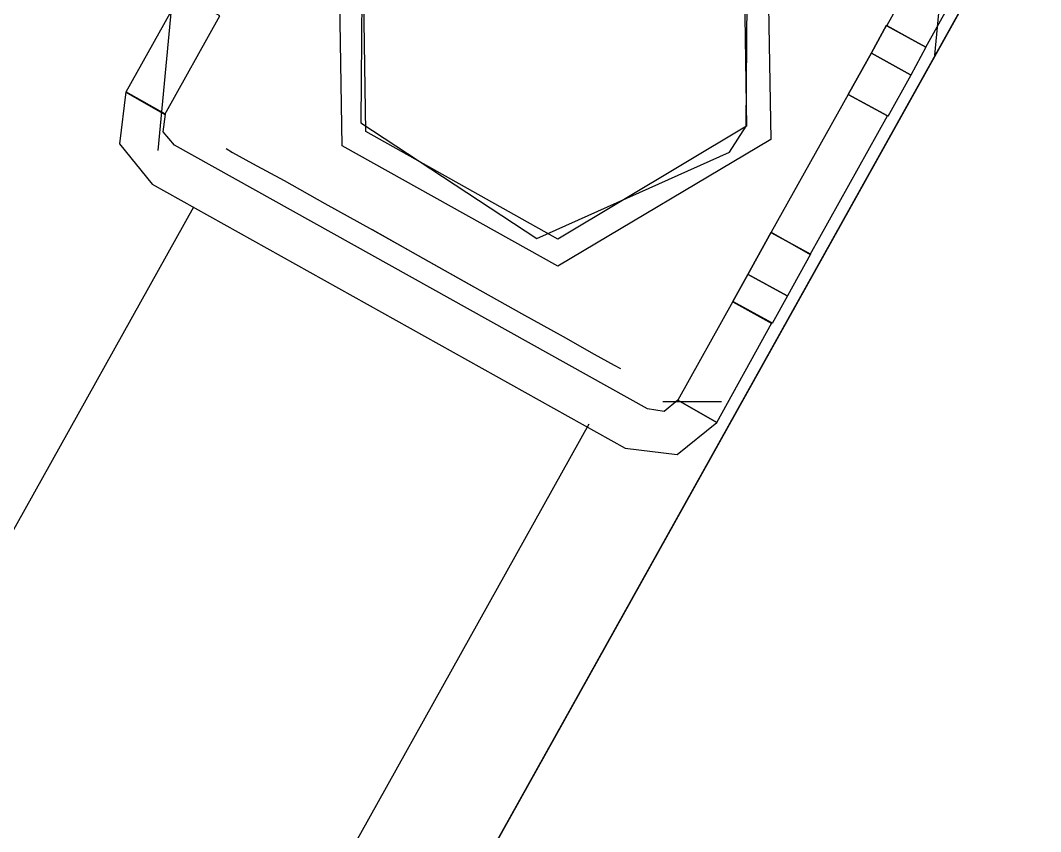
# Model space of a CAD drawing. Header units: metres. Extents: x 2.3 to 42.8, y 0.9 to 31.9.
# Drawn here: x 23.54975 to 23.56754, y 15.28505 to 15.2992 of the extents above; entities that cross this region are included whole.
import ezdxf

# ---------------------------------------------------------------- set-up
doc = ezdxf.new("R2010")
doc.units = ezdxf.units.M
doc.layers.add('PARETI_STRUTTURE', color=7, linetype='Continuous')

msp = doc.modelspace()

# ---------------------------------------------------------------- linework, layer by layer
at = {"layer": 'PARETI_STRUTTURE'}
for points in [[(23.562837, 15.29712), (23.559128, 15.294912), (23.555364, 15.297009), (23.555295, 15.301329), (23.559003, 15.303537), (23.562767, 15.30144)], [(23.555717, 15.301092), (23.55569, 15.297412), (23.558759, 15.295398), (23.56212, 15.296898), (23.562412, 15.297356), (23.56244, 15.301037), (23.55937, 15.303051), (23.556009, 15.301551)], [(23.562414, 15.297356), (23.559123, 15.295384), (23.555775, 15.297259), (23.55572, 15.301092), (23.559012, 15.303065), (23.562359, 15.30119)], [(23.553217, 15.300877), (23.552814, 15.300141), (23.55255, 15.299669), (23.551592, 15.297947), (23.552273, 15.297558), (23.553231, 15.29928), (23.55255, 15.299669), (23.552814, 15.300141)], [(23.566925, 15.300776), (23.474787, 15.135651)], [(23.566925, 15.300776), (23.474787, 15.135651)], [(23.565823, 15.300831), (23.564865, 15.299109), (23.565545, 15.298734), (23.566504, 15.300456)], [(23.564858, 15.299116), (23.564594, 15.29863), (23.564191, 15.297908), (23.564594, 15.29863)], [(23.564858, 15.299116), (23.564594, 15.29863), (23.564191, 15.297908), (23.564594, 15.29863)], [(23.564864, 15.299105), (23.565545, 15.29873)], [(23.564864, 15.299105), (23.565545, 15.29873)], [(23.564595, 15.298624), (23.565275, 15.298249)], [(23.564595, 15.298624), (23.565275, 15.298249)], [(23.565459, 15.298152), (23.474778, 15.135638)], [(23.565459, 15.298152), (23.474778, 15.135638)], [(23.551593, 15.297951), (23.551481, 15.297048), (23.552051, 15.29634), (23.560301, 15.291742), (23.561204, 15.291631), (23.561898, 15.292187), (23.561218, 15.292576), (23.560981, 15.292381), (23.56069, 15.292423), (23.55244, 15.29702), (23.552245, 15.297256), (23.552287, 15.297562)], [(23.564191, 15.297908), (23.562844, 15.295505), (23.563525, 15.295116), (23.564872, 15.297533)], [(23.565112, 15.297522), (23.475126, 15.136258)], [(23.565112, 15.297522), (23.475126, 15.136258)], [(23.562844, 15.295506), (23.562441, 15.29477), (23.562177, 15.294298), (23.561219, 15.292576), (23.561899, 15.292187), (23.562858, 15.293923), (23.562177, 15.294298), (23.562441, 15.29477)], [(23.562844, 15.295506), (23.562441, 15.29477), (23.562177, 15.294298), (23.562441, 15.29477)], [(23.562851, 15.295495), (23.563531, 15.29512)], [(23.562851, 15.295495), (23.563531, 15.29512)], [(23.562445, 15.29477), (23.563126, 15.294395)], [(23.562445, 15.29477), (23.563126, 15.294395)], [(23.562178, 15.294291), (23.562859, 15.293916)], [(23.562178, 15.294291), (23.562859, 15.293916)]]:
    msp.add_lwpolyline(points, close=True, dxfattribs=at)
for points in [[(23.552705, 15.302774), (23.552149, 15.296927)], [(23.474794, 15.135649), (23.566919, 15.300774), (23.567086, 15.301066), (23.567238, 15.301344), (23.567363, 15.301566), (23.567461, 15.301747), (23.56753, 15.301858), (23.567544, 15.301899)], [(23.565701, 15.29859), (23.565979, 15.30152)], [(23.564191, 15.297908), (23.564594, 15.29863), (23.564858, 15.299116)], [(23.564191, 15.297908), (23.564594, 15.29863), (23.564858, 15.299116)], [(23.564191, 15.297908), (23.564594, 15.29863), (23.564858, 15.299116)], [(23.564191, 15.297908), (23.564594, 15.29863), (23.564858, 15.299116)], [(23.564191, 15.297908), (23.564594, 15.29863), (23.564858, 15.299116)], [(23.564191, 15.297908), (23.564594, 15.29863), (23.564858, 15.299116)], [(23.564191, 15.297908), (23.564594, 15.29863), (23.564858, 15.299116)], [(23.564191, 15.297908), (23.564594, 15.29863), (23.564858, 15.299116)], [(23.564191, 15.297908), (23.564594, 15.29863), (23.564858, 15.299116)], [(23.564191, 15.297908), (23.564594, 15.29863), (23.564858, 15.299116)], [(23.564191, 15.297908), (23.564594, 15.29863), (23.564858, 15.299116)], [(23.564191, 15.297908), (23.564594, 15.29863), (23.564858, 15.299116)], [(23.564191, 15.297908), (23.564594, 15.29863), (23.564858, 15.299116)], [(23.564191, 15.297908), (23.564594, 15.29863), (23.564858, 15.299116)], [(23.564191, 15.297908), (23.564594, 15.29863), (23.564858, 15.299116)], [(23.564191, 15.297908), (23.564594, 15.29863), (23.564858, 15.299116)], [(23.564191, 15.297908), (23.564594, 15.29863), (23.564858, 15.299116)], [(23.564191, 15.297908), (23.564594, 15.29863), (23.564858, 15.299116)], [(23.564191, 15.297908), (23.564594, 15.29863), (23.564858, 15.299116)], [(23.564191, 15.297908), (23.564594, 15.29863), (23.564858, 15.299116)], [(23.564191, 15.297908), (23.564594, 15.29863), (23.564858, 15.299116)], [(23.564191, 15.297908), (23.564594, 15.29863), (23.564858, 15.299116)], [(23.564191, 15.297908), (23.564594, 15.29863), (23.564858, 15.299116)], [(23.564191, 15.297908), (23.564594, 15.29863), (23.564858, 15.299116)], [(23.564191, 15.297908), (23.564594, 15.29863), (23.564858, 15.299116)], [(23.564191, 15.297908), (23.564594, 15.29863), (23.564858, 15.299116)], [(23.564191, 15.297908), (23.564594, 15.29863), (23.564858, 15.299116)], [(23.564191, 15.297908), (23.564594, 15.29863), (23.564858, 15.299116)], [(23.564191, 15.297908), (23.564594, 15.29863), (23.564858, 15.299116)], [(23.564191, 15.297908), (23.564594, 15.29863), (23.564858, 15.299116)], [(23.564191, 15.297908), (23.564594, 15.29863), (23.564858, 15.299116)], [(23.564191, 15.297908), (23.564594, 15.29863), (23.564858, 15.299116)], [(23.564191, 15.297908), (23.564594, 15.29863), (23.564858, 15.299116)], [(23.564191, 15.297908), (23.564594, 15.29863), (23.564858, 15.299116)], [(23.564191, 15.297908), (23.564594, 15.29863), (23.564858, 15.299116)], [(23.564191, 15.297908), (23.564594, 15.29863), (23.564858, 15.299116)], [(23.564191, 15.297908), (23.564594, 15.29863), (23.564858, 15.299116)], [(23.564191, 15.297908), (23.564594, 15.29863), (23.564858, 15.299116)], [(23.564191, 15.297908), (23.564594, 15.29863), (23.564858, 15.299116)], [(23.564191, 15.297908), (23.564594, 15.29863), (23.564858, 15.299116)], [(23.564191, 15.297908), (23.564594, 15.29863), (23.564858, 15.299116)], [(23.564191, 15.297908), (23.564594, 15.29863), (23.564858, 15.299116)], [(23.564191, 15.297908), (23.564594, 15.29863), (23.564858, 15.299116)], [(23.564191, 15.297908), (23.564594, 15.29863), (23.564858, 15.299116)], [(23.564191, 15.297908), (23.564594, 15.29863), (23.564858, 15.299116)], [(23.564191, 15.297908), (23.564594, 15.29863), (23.564858, 15.299116)], [(23.564191, 15.297908), (23.564594, 15.29863), (23.564858, 15.299116)], [(23.564191, 15.297908), (23.564594, 15.29863), (23.564858, 15.299116)], [(23.564191, 15.297908), (23.564594, 15.29863), (23.564858, 15.299116)], [(23.564191, 15.297908), (23.564594, 15.29863), (23.564858, 15.299116)], [(23.565545, 15.29873), (23.564864, 15.299105)], [(23.565545, 15.29873), (23.564864, 15.299105)], [(23.565545, 15.29873), (23.564864, 15.299105)], [(23.565545, 15.29873), (23.564864, 15.299105)], [(23.565545, 15.29873), (23.564864, 15.299105)], [(23.565545, 15.29873), (23.564864, 15.299105)], [(23.565545, 15.29873), (23.564864, 15.299105)], [(23.565545, 15.29873), (23.564864, 15.299105)], [(23.565545, 15.29873), (23.564864, 15.299105)], [(23.565545, 15.29873), (23.564864, 15.299105)], [(23.565545, 15.29873), (23.564864, 15.299105)], [(23.565545, 15.29873), (23.564864, 15.299105)], [(23.565545, 15.29873), (23.564864, 15.299105)], [(23.565545, 15.29873), (23.564864, 15.299105)], [(23.565545, 15.29873), (23.564864, 15.299105)], [(23.565545, 15.29873), (23.564864, 15.299105)], [(23.565545, 15.29873), (23.564864, 15.299105)], [(23.565545, 15.29873), (23.564864, 15.299105)], [(23.565545, 15.29873), (23.564864, 15.299105)], [(23.565545, 15.29873), (23.564864, 15.299105)], [(23.565545, 15.29873), (23.564864, 15.299105)], [(23.565545, 15.29873), (23.564864, 15.299105)], [(23.565545, 15.29873), (23.564864, 15.299105)], [(23.565545, 15.29873), (23.564864, 15.299105)], [(23.565545, 15.29873), (23.564864, 15.299105)], [(23.565545, 15.29873), (23.564864, 15.299105)], [(23.565545, 15.29873), (23.564864, 15.299105)], [(23.565545, 15.29873), (23.564864, 15.299105)], [(23.565545, 15.29873), (23.564864, 15.299105)], [(23.565545, 15.29873), (23.564864, 15.299105)], [(23.565545, 15.29873), (23.564864, 15.299105)], [(23.565545, 15.29873), (23.564864, 15.299105)], [(23.565545, 15.29873), (23.564864, 15.299105)], [(23.565545, 15.29873), (23.564864, 15.299105)], [(23.565545, 15.29873), (23.564864, 15.299105)], [(23.565545, 15.29873), (23.564864, 15.299105)], [(23.565545, 15.29873), (23.564864, 15.299105)], [(23.565545, 15.29873), (23.564864, 15.299105)], [(23.565545, 15.29873), (23.564864, 15.299105)], [(23.565545, 15.29873), (23.564864, 15.299105)], [(23.565545, 15.29873), (23.564864, 15.299105)], [(23.565545, 15.29873), (23.564864, 15.299105)], [(23.565545, 15.29873), (23.564864, 15.299105)], [(23.565545, 15.29873), (23.564864, 15.299105)], [(23.565545, 15.29873), (23.564864, 15.299105)], [(23.565545, 15.29873), (23.564864, 15.299105)], [(23.565545, 15.29873), (23.564864, 15.299105)], [(23.565545, 15.29873), (23.564864, 15.299105)], [(23.565545, 15.29873), (23.564864, 15.299105)], [(23.565545, 15.29873), (23.564864, 15.299105)], [(23.565545, 15.29873), (23.565281, 15.298244), (23.564878, 15.297522)], [(23.565545, 15.29873), (23.565281, 15.298244), (23.564878, 15.297522)], [(23.565545, 15.29873), (23.565281, 15.298244), (23.564878, 15.297522)], [(23.565545, 15.29873), (23.565281, 15.298244), (23.564878, 15.297522)], [(23.565545, 15.29873), (23.565281, 15.298244), (23.564878, 15.297522)], [(23.565545, 15.29873), (23.565281, 15.298244), (23.564878, 15.297522)], [(23.565545, 15.29873), (23.565281, 15.298244), (23.564878, 15.297522)], [(23.565545, 15.29873), (23.565281, 15.298244), (23.564878, 15.297522)], [(23.565545, 15.29873), (23.565281, 15.298244), (23.564878, 15.297522)], [(23.565545, 15.29873), (23.565281, 15.298244), (23.564878, 15.297522)], [(23.565545, 15.29873), (23.565281, 15.298244), (23.564878, 15.297522)], [(23.565545, 15.29873), (23.565281, 15.298244), (23.564878, 15.297522)], [(23.565545, 15.29873), (23.565281, 15.298244), (23.564878, 15.297522)], [(23.565545, 15.29873), (23.565281, 15.298244), (23.564878, 15.297522)], [(23.565545, 15.29873), (23.565281, 15.298244), (23.564878, 15.297522)], [(23.565545, 15.29873), (23.565281, 15.298244), (23.564878, 15.297522)], [(23.565545, 15.29873), (23.565281, 15.298244), (23.564878, 15.297522)], [(23.565545, 15.29873), (23.565281, 15.298244), (23.564878, 15.297522)], [(23.565545, 15.29873), (23.565281, 15.298244), (23.564878, 15.297522)], [(23.565545, 15.29873), (23.565281, 15.298244), (23.564878, 15.297522)], [(23.565545, 15.29873), (23.565281, 15.298244), (23.564878, 15.297522)], [(23.565545, 15.29873), (23.565281, 15.298244), (23.564878, 15.297522)], [(23.565545, 15.29873), (23.565281, 15.298244), (23.564878, 15.297522)], [(23.565545, 15.29873), (23.565281, 15.298244), (23.564878, 15.297522)], [(23.565545, 15.29873), (23.565281, 15.298244), (23.564878, 15.297522)], [(23.565545, 15.29873), (23.565281, 15.298244), (23.564878, 15.297522)], [(23.565545, 15.29873), (23.565281, 15.298244), (23.564878, 15.297522)], [(23.565545, 15.29873), (23.565281, 15.298244), (23.564878, 15.297522)], [(23.565545, 15.29873), (23.565281, 15.298244), (23.564878, 15.297522)], [(23.565545, 15.29873), (23.565281, 15.298244), (23.564878, 15.297522)], [(23.565545, 15.29873), (23.565281, 15.298244), (23.564878, 15.297522)], [(23.565545, 15.29873), (23.565281, 15.298244), (23.564878, 15.297522)], [(23.565545, 15.29873), (23.565281, 15.298244), (23.564878, 15.297522)], [(23.565545, 15.29873), (23.565281, 15.298244), (23.564878, 15.297522)], [(23.565545, 15.29873), (23.565281, 15.298244), (23.564878, 15.297522)], [(23.565545, 15.29873), (23.565281, 15.298244), (23.564878, 15.297522)], [(23.565545, 15.29873), (23.565281, 15.298244), (23.564878, 15.297522)], [(23.565545, 15.29873), (23.565281, 15.298244), (23.564878, 15.297522)], [(23.565545, 15.29873), (23.565281, 15.298244), (23.564878, 15.297522)], [(23.565545, 15.29873), (23.565281, 15.298244), (23.564878, 15.297522)], [(23.565545, 15.29873), (23.565281, 15.298244), (23.564878, 15.297522)], [(23.565545, 15.29873), (23.565281, 15.298244), (23.564878, 15.297522)], [(23.565545, 15.29873), (23.565281, 15.298244), (23.564878, 15.297522)], [(23.565545, 15.29873), (23.565281, 15.298244), (23.564878, 15.297522)], [(23.565545, 15.29873), (23.565281, 15.298244), (23.564878, 15.297522)], [(23.565545, 15.29873), (23.565281, 15.298244), (23.564878, 15.297522)], [(23.565545, 15.29873), (23.565281, 15.298244), (23.564878, 15.297522)], [(23.565545, 15.29873), (23.565281, 15.298244), (23.564878, 15.297522)], [(23.565545, 15.29873), (23.565281, 15.298244), (23.564878, 15.297522)], [(23.565545, 15.29873), (23.565281, 15.298244), (23.564878, 15.297522)], [(23.565545, 15.29873), (23.565281, 15.298244), (23.564878, 15.297522)], [(23.565545, 15.29873), (23.565281, 15.298244), (23.564878, 15.297522)], [(23.565545, 15.29873), (23.565281, 15.298244), (23.564878, 15.297522)], [(23.565545, 15.29873), (23.565281, 15.298244), (23.564878, 15.297522)], [(23.565275, 15.298249), (23.564595, 15.298624)], [(23.565275, 15.298249), (23.564595, 15.298624)], [(23.565275, 15.298249), (23.564595, 15.298624)], [(23.565275, 15.298249), (23.564595, 15.298624)], [(23.565275, 15.298249), (23.564595, 15.298624)], [(23.565275, 15.298249), (23.564595, 15.298624)], [(23.565275, 15.298249), (23.564595, 15.298624)], [(23.565275, 15.298249), (23.564595, 15.298624)], [(23.565275, 15.298249), (23.564595, 15.298624)], [(23.565275, 15.298249), (23.564595, 15.298624)], [(23.565275, 15.298249), (23.564595, 15.298624)], [(23.565275, 15.298249), (23.564595, 15.298624)], [(23.565275, 15.298249), (23.564595, 15.298624)], [(23.565275, 15.298249), (23.564595, 15.298624)], [(23.565275, 15.298249), (23.564595, 15.298624)], [(23.565275, 15.298249), (23.564595, 15.298624)], [(23.565275, 15.298249), (23.564595, 15.298624)], [(23.565275, 15.298249), (23.564595, 15.298624)], [(23.565275, 15.298249), (23.564595, 15.298624)], [(23.565275, 15.298249), (23.564595, 15.298624)], [(23.565275, 15.298249), (23.564595, 15.298624)], [(23.565275, 15.298249), (23.564595, 15.298624)], [(23.565275, 15.298249), (23.564595, 15.298624)], [(23.565275, 15.298249), (23.564595, 15.298624)], [(23.565275, 15.298249), (23.564595, 15.298624)], [(23.565275, 15.298249), (23.564595, 15.298624)], [(23.565275, 15.298249), (23.564595, 15.298624)], [(23.565275, 15.298249), (23.564595, 15.298624)], [(23.565275, 15.298249), (23.564595, 15.298624)], [(23.565275, 15.298249), (23.564595, 15.298624)], [(23.565275, 15.298249), (23.564595, 15.298624)], [(23.565275, 15.298249), (23.564595, 15.298624)], [(23.565275, 15.298249), (23.564595, 15.298624)], [(23.565275, 15.298249), (23.564595, 15.298624)], [(23.565275, 15.298249), (23.564595, 15.298624)], [(23.565275, 15.298249), (23.564595, 15.298624)], [(23.565275, 15.298249), (23.564595, 15.298624)], [(23.565275, 15.298249), (23.564595, 15.298624)], [(23.565275, 15.298249), (23.564595, 15.298624)], [(23.565275, 15.298249), (23.564595, 15.298624)], [(23.565275, 15.298249), (23.564595, 15.298624)], [(23.565275, 15.298249), (23.564595, 15.298624)], [(23.565275, 15.298249), (23.564595, 15.298624)], [(23.565275, 15.298249), (23.564595, 15.298624)], [(23.565275, 15.298249), (23.564595, 15.298624)], [(23.565275, 15.298249), (23.564595, 15.298624)], [(23.565275, 15.298249), (23.564595, 15.298624)], [(23.565275, 15.298249), (23.564595, 15.298624)], [(23.565275, 15.298249), (23.564595, 15.298624)], [(23.565275, 15.298249), (23.564595, 15.298624)], [(23.565275, 15.298249), (23.564595, 15.298624)], [(23.565275, 15.298249), (23.564595, 15.298624)], [(23.565275, 15.298249), (23.564595, 15.298624)], [(23.565275, 15.298249), (23.564595, 15.298624)], [(23.565275, 15.298249), (23.564595, 15.298624)], [(23.565275, 15.298249), (23.564595, 15.298624)], [(23.565275, 15.298249), (23.564595, 15.298624)], [(23.565275, 15.298249), (23.564595, 15.298624)], [(23.565275, 15.298249), (23.564595, 15.298624)], [(23.565275, 15.298249), (23.564595, 15.298624)], [(23.565275, 15.298249), (23.564595, 15.298624)], [(23.565275, 15.298249), (23.564595, 15.298624)], [(23.565275, 15.298249), (23.564595, 15.298624)], [(23.565275, 15.298249), (23.564595, 15.298624)], [(23.565275, 15.298249), (23.564595, 15.298624)], [(23.565275, 15.298249), (23.564595, 15.298624)], [(23.565275, 15.298249), (23.564595, 15.298624)], [(23.565275, 15.298249), (23.564595, 15.298624)], [(23.565275, 15.298249), (23.564595, 15.298624)], [(23.565275, 15.298249), (23.564595, 15.298624)], [(23.565275, 15.298249), (23.564595, 15.298624)], [(23.565275, 15.298249), (23.564595, 15.298624)], [(23.565275, 15.298249), (23.564595, 15.298624)], [(23.565275, 15.298249), (23.564595, 15.298624)], [(23.565275, 15.298249), (23.564595, 15.298624)], [(23.565275, 15.298249), (23.564595, 15.298624)], [(23.565275, 15.298249), (23.564595, 15.298624)], [(23.565275, 15.298249), (23.564595, 15.298624)], [(23.565275, 15.298249), (23.564595, 15.298624)], [(23.565275, 15.298249), (23.564595, 15.298624)], [(23.565275, 15.298249), (23.564595, 15.298624)], [(23.565275, 15.298249), (23.564595, 15.298624)], [(23.565275, 15.298249), (23.564595, 15.298624)], [(23.565275, 15.298249), (23.564595, 15.298624)], [(23.565275, 15.298249), (23.564595, 15.298624)], [(23.565275, 15.298249), (23.564595, 15.298624)], [(23.565275, 15.298249), (23.564595, 15.298624)], [(23.565275, 15.298249), (23.564595, 15.298624)], [(23.565275, 15.298249), (23.564595, 15.298624)], [(23.565275, 15.298249), (23.564595, 15.298624)], [(23.565275, 15.298249), (23.564595, 15.298624)], [(23.565275, 15.298249), (23.564595, 15.298624)], [(23.565275, 15.298249), (23.564595, 15.298624)], [(23.565275, 15.298249), (23.564595, 15.298624)], [(23.565275, 15.298249), (23.564595, 15.298624)], [(23.565275, 15.298249), (23.564595, 15.298624)], [(23.565275, 15.298249), (23.564595, 15.298624)], [(23.565275, 15.298249), (23.564595, 15.298624)], [(23.565275, 15.298249), (23.564595, 15.298624)], [(23.565275, 15.298249), (23.564595, 15.298624)], [(23.565275, 15.298249), (23.564595, 15.298624)], [(23.565275, 15.298249), (23.564595, 15.298624)], [(23.565275, 15.298249), (23.564595, 15.298624)], [(23.565275, 15.298249), (23.564595, 15.298624)], [(23.474778, 15.135638), (23.565459, 15.298152)], [(23.564191, 15.297908), (23.564872, 15.297533)], [(23.564191, 15.297908), (23.564872, 15.297533)], [(23.564191, 15.297908), (23.564872, 15.297533)], [(23.564191, 15.297908), (23.564872, 15.297533)], [(23.564191, 15.297908), (23.564872, 15.297533)], [(23.564191, 15.297908), (23.564872, 15.297533)], [(23.564191, 15.297908), (23.564872, 15.297533)], [(23.564191, 15.297908), (23.564872, 15.297533)], [(23.564191, 15.297908), (23.564872, 15.297533)], [(23.564191, 15.297908), (23.564872, 15.297533)], [(23.564191, 15.297908), (23.564872, 15.297533)], [(23.564191, 15.297908), (23.564872, 15.297533)], [(23.564191, 15.297908), (23.564872, 15.297533)], [(23.564191, 15.297908), (23.564872, 15.297533)], [(23.564191, 15.297908), (23.564872, 15.297533)], [(23.564191, 15.297908), (23.564872, 15.297533)], [(23.564191, 15.297908), (23.564872, 15.297533)], [(23.564191, 15.297908), (23.564872, 15.297533)], [(23.564191, 15.297908), (23.564872, 15.297533)], [(23.564191, 15.297908), (23.564872, 15.297533)], [(23.564191, 15.297908), (23.564872, 15.297533)], [(23.564191, 15.297908), (23.564872, 15.297533)], [(23.564191, 15.297908), (23.564872, 15.297533)], [(23.564191, 15.297908), (23.564872, 15.297533)], [(23.564191, 15.297908), (23.564872, 15.297533)], [(23.564191, 15.297908), (23.564872, 15.297533)], [(23.564191, 15.297908), (23.564872, 15.297533)], [(23.564191, 15.297908), (23.564872, 15.297533)], [(23.564191, 15.297908), (23.564872, 15.297533)], [(23.564191, 15.297908), (23.564872, 15.297533)], [(23.564191, 15.297908), (23.564872, 15.297533)], [(23.564191, 15.297908), (23.564872, 15.297533)], [(23.564191, 15.297908), (23.564872, 15.297533)], [(23.564191, 15.297908), (23.564872, 15.297533)], [(23.564191, 15.297908), (23.564872, 15.297533)], [(23.564191, 15.297908), (23.564872, 15.297533)], [(23.564191, 15.297908), (23.564872, 15.297533)], [(23.564191, 15.297908), (23.564872, 15.297533)], [(23.564191, 15.297908), (23.564872, 15.297533)], [(23.564191, 15.297908), (23.564872, 15.297533)], [(23.564191, 15.297908), (23.564872, 15.297533)], [(23.564191, 15.297908), (23.564872, 15.297533)], [(23.564191, 15.297908), (23.564872, 15.297533)], [(23.564191, 15.297908), (23.564872, 15.297533)], [(23.564191, 15.297908), (23.564872, 15.297533)], [(23.564191, 15.297908), (23.564872, 15.297533)], [(23.564191, 15.297908), (23.564872, 15.297533)], [(23.564191, 15.297908), (23.564872, 15.297533)], [(23.564191, 15.297908), (23.564872, 15.297533)], [(23.564191, 15.297908), (23.564872, 15.297533)], [(23.564191, 15.297908), (23.564872, 15.297533)], [(23.564191, 15.297908), (23.564872, 15.297533)], [(23.564191, 15.297908), (23.564872, 15.297533)], [(23.564191, 15.297908), (23.564872, 15.297533)], [(23.475126, 15.136258), (23.565112, 15.297522)], [(23.553341, 15.296965), (23.553452, 15.296895), (23.553799, 15.296701), (23.554355, 15.296409), (23.555063, 15.296006), (23.555896, 15.295548), (23.556785, 15.295048), (23.557674, 15.294548), (23.558494, 15.29409), (23.559216, 15.293687), (23.559758, 15.293381), (23.560105, 15.293187), (23.560216, 15.293131)], [(23.55277, 15.295941), (23.469798, 15.147233)], [(23.557669, 15.294549), (23.55678, 15.295049), (23.555891, 15.295549)], [(23.562177, 15.294298), (23.562441, 15.29477), (23.562844, 15.295506)], [(23.562177, 15.294298), (23.562441, 15.29477), (23.562844, 15.295506)], [(23.562177, 15.294298), (23.562441, 15.29477), (23.562844, 15.295506)], [(23.562177, 15.294298), (23.562441, 15.29477), (23.562844, 15.295506)], [(23.562177, 15.294298), (23.562441, 15.29477), (23.562844, 15.295506)], [(23.562177, 15.294298), (23.562441, 15.29477), (23.562844, 15.295506)], [(23.562177, 15.294298), (23.562441, 15.29477), (23.562844, 15.295506)], [(23.562177, 15.294298), (23.562441, 15.29477), (23.562844, 15.295506)], [(23.562177, 15.294298), (23.562441, 15.29477), (23.562844, 15.295506)], [(23.562177, 15.294298), (23.562441, 15.29477), (23.562844, 15.295506)], [(23.562177, 15.294298), (23.562441, 15.29477), (23.562844, 15.295506)], [(23.562177, 15.294298), (23.562441, 15.29477), (23.562844, 15.295506)], [(23.562177, 15.294298), (23.562441, 15.29477), (23.562844, 15.295506)], [(23.562177, 15.294298), (23.562441, 15.29477), (23.562844, 15.295506)], [(23.562177, 15.294298), (23.562441, 15.29477), (23.562844, 15.295506)], [(23.562177, 15.294298), (23.562441, 15.29477), (23.562844, 15.295506)], [(23.562177, 15.294298), (23.562441, 15.29477), (23.562844, 15.295506)], [(23.562177, 15.294298), (23.562441, 15.29477), (23.562844, 15.295506)], [(23.562177, 15.294298), (23.562441, 15.29477), (23.562844, 15.295506)], [(23.562177, 15.294298), (23.562441, 15.29477), (23.562844, 15.295506)], [(23.562177, 15.294298), (23.562441, 15.29477), (23.562844, 15.295506)], [(23.562177, 15.294298), (23.562441, 15.29477), (23.562844, 15.295506)], [(23.562177, 15.294298), (23.562441, 15.29477), (23.562844, 15.295506)], [(23.562177, 15.294298), (23.562441, 15.29477), (23.562844, 15.295506)], [(23.562177, 15.294298), (23.562441, 15.29477), (23.562844, 15.295506)], [(23.562177, 15.294298), (23.562441, 15.29477), (23.562844, 15.295506)], [(23.562177, 15.294298), (23.562441, 15.29477), (23.562844, 15.295506)], [(23.562177, 15.294298), (23.562441, 15.29477), (23.562844, 15.295506)], [(23.562177, 15.294298), (23.562441, 15.29477), (23.562844, 15.295506)], [(23.562177, 15.294298), (23.562441, 15.29477), (23.562844, 15.295506)], [(23.562177, 15.294298), (23.562441, 15.29477), (23.562844, 15.295506)], [(23.562177, 15.294298), (23.562441, 15.29477), (23.562844, 15.295506)], [(23.562177, 15.294298), (23.562441, 15.29477), (23.562844, 15.295506)], [(23.562177, 15.294298), (23.562441, 15.29477), (23.562844, 15.295506)], [(23.562177, 15.294298), (23.562441, 15.29477), (23.562844, 15.295506)], [(23.562177, 15.294298), (23.562441, 15.29477), (23.562844, 15.295506)], [(23.562177, 15.294298), (23.562441, 15.29477), (23.562844, 15.295506)], [(23.562177, 15.294298), (23.562441, 15.29477), (23.562844, 15.295506)], [(23.562177, 15.294298), (23.562441, 15.29477), (23.562844, 15.295506)], [(23.562177, 15.294298), (23.562441, 15.29477), (23.562844, 15.295506)], [(23.562177, 15.294298), (23.562441, 15.29477), (23.562844, 15.295506)], [(23.562177, 15.294298), (23.562441, 15.29477), (23.562844, 15.295506)], [(23.562177, 15.294298), (23.562441, 15.29477), (23.562844, 15.295506)], [(23.562177, 15.294298), (23.562441, 15.29477), (23.562844, 15.295506)], [(23.562177, 15.294298), (23.562441, 15.29477), (23.562844, 15.295506)], [(23.562177, 15.294298), (23.562441, 15.29477), (23.562844, 15.295506)], [(23.562177, 15.294298), (23.562441, 15.29477), (23.562844, 15.295506)], [(23.562177, 15.294298), (23.562441, 15.29477), (23.562844, 15.295506)], [(23.562177, 15.294298), (23.562441, 15.29477), (23.562844, 15.295506)], [(23.562177, 15.294298), (23.562441, 15.29477), (23.562844, 15.295506)], [(23.563531, 15.29512), (23.562851, 15.295495)], [(23.563531, 15.29512), (23.562851, 15.295495)], [(23.563531, 15.29512), (23.562851, 15.295495)], [(23.563531, 15.29512), (23.562851, 15.295495)], [(23.563531, 15.29512), (23.562851, 15.295495)], [(23.563531, 15.29512), (23.562851, 15.295495)], [(23.563531, 15.29512), (23.562851, 15.295495)], [(23.563531, 15.29512), (23.562851, 15.295495)], [(23.563531, 15.29512), (23.562851, 15.295495)], [(23.563531, 15.29512), (23.562851, 15.295495)], [(23.563531, 15.29512), (23.562851, 15.295495)], [(23.563531, 15.29512), (23.562851, 15.295495)], [(23.563531, 15.29512), (23.562851, 15.295495)], [(23.563531, 15.29512), (23.562851, 15.295495)], [(23.563531, 15.29512), (23.562851, 15.295495)], [(23.563531, 15.29512), (23.562851, 15.295495)], [(23.563531, 15.29512), (23.562851, 15.295495)], [(23.563531, 15.29512), (23.562851, 15.295495)], [(23.563531, 15.29512), (23.562851, 15.295495)], [(23.563531, 15.29512), (23.562851, 15.295495)], [(23.563531, 15.29512), (23.562851, 15.295495)], [(23.563531, 15.29512), (23.562851, 15.295495)], [(23.563531, 15.29512), (23.562851, 15.295495)], [(23.563531, 15.29512), (23.562851, 15.295495)], [(23.563531, 15.29512), (23.562851, 15.295495)], [(23.563531, 15.29512), (23.562851, 15.295495)], [(23.563531, 15.29512), (23.562851, 15.295495)], [(23.563531, 15.29512), (23.562851, 15.295495)], [(23.563531, 15.29512), (23.562851, 15.295495)], [(23.563531, 15.29512), (23.562851, 15.295495)], [(23.563531, 15.29512), (23.562851, 15.295495)], [(23.563531, 15.29512), (23.562851, 15.295495)], [(23.563531, 15.29512), (23.562851, 15.295495)], [(23.563531, 15.29512), (23.562851, 15.295495)], [(23.563531, 15.29512), (23.562851, 15.295495)], [(23.563531, 15.29512), (23.562851, 15.295495)], [(23.563531, 15.29512), (23.562851, 15.295495)], [(23.563531, 15.29512), (23.562851, 15.295495)], [(23.563531, 15.29512), (23.562851, 15.295495)], [(23.563531, 15.29512), (23.562851, 15.295495)], [(23.563531, 15.29512), (23.562851, 15.295495)], [(23.563531, 15.29512), (23.562851, 15.295495)], [(23.563531, 15.29512), (23.562851, 15.295495)], [(23.563531, 15.29512), (23.562851, 15.295495)], [(23.563531, 15.29512), (23.562851, 15.295495)], [(23.563531, 15.29512), (23.562851, 15.295495)], [(23.563531, 15.29512), (23.562851, 15.295495)], [(23.563531, 15.29512), (23.562851, 15.295495)], [(23.563531, 15.29512), (23.562851, 15.295495)], [(23.563531, 15.29512), (23.562851, 15.295495)], [(23.563531, 15.29512), (23.563128, 15.294398), (23.562865, 15.293912)], [(23.563531, 15.29512), (23.563128, 15.294398), (23.562865, 15.293912)], [(23.563531, 15.29512), (23.563128, 15.294398), (23.562865, 15.293912)], [(23.563531, 15.29512), (23.563128, 15.294398), (23.562865, 15.293912)], [(23.563531, 15.29512), (23.563128, 15.294398), (23.562865, 15.293912)], [(23.563531, 15.29512), (23.563128, 15.294398), (23.562865, 15.293912)], [(23.563531, 15.29512), (23.563128, 15.294398), (23.562865, 15.293912)], [(23.563531, 15.29512), (23.563128, 15.294398), (23.562865, 15.293912)], [(23.563531, 15.29512), (23.563128, 15.294398), (23.562865, 15.293912)], [(23.563531, 15.29512), (23.563128, 15.294398), (23.562865, 15.293912)], [(23.563531, 15.29512), (23.563128, 15.294398), (23.562865, 15.293912)], [(23.563531, 15.29512), (23.563128, 15.294398), (23.562865, 15.293912)], [(23.563531, 15.29512), (23.563128, 15.294398), (23.562865, 15.293912)], [(23.563531, 15.29512), (23.563128, 15.294398), (23.562865, 15.293912)], [(23.563531, 15.29512), (23.563128, 15.294398), (23.562865, 15.293912)], [(23.563531, 15.29512), (23.563128, 15.294398), (23.562865, 15.293912)], [(23.563531, 15.29512), (23.563128, 15.294398), (23.562865, 15.293912)], [(23.563531, 15.29512), (23.563128, 15.294398), (23.562865, 15.293912)], [(23.563531, 15.29512), (23.563128, 15.294398), (23.562865, 15.293912)], [(23.563531, 15.29512), (23.563128, 15.294398), (23.562865, 15.293912)], [(23.563531, 15.29512), (23.563128, 15.294398), (23.562865, 15.293912)], [(23.563531, 15.29512), (23.563128, 15.294398), (23.562865, 15.293912)], [(23.563531, 15.29512), (23.563128, 15.294398), (23.562865, 15.293912)], [(23.563531, 15.29512), (23.563128, 15.294398), (23.562865, 15.293912)], [(23.563531, 15.29512), (23.563128, 15.294398), (23.562865, 15.293912)], [(23.563531, 15.29512), (23.563128, 15.294398), (23.562865, 15.293912)], [(23.563531, 15.29512), (23.563128, 15.294398), (23.562865, 15.293912)], [(23.563531, 15.29512), (23.563128, 15.294398), (23.562865, 15.293912)], [(23.563531, 15.29512), (23.563128, 15.294398), (23.562865, 15.293912)], [(23.563531, 15.29512), (23.563128, 15.294398), (23.562865, 15.293912)], [(23.563531, 15.29512), (23.563128, 15.294398), (23.562865, 15.293912)], [(23.563531, 15.29512), (23.563128, 15.294398), (23.562865, 15.293912)], [(23.563531, 15.29512), (23.563128, 15.294398), (23.562865, 15.293912)], [(23.563531, 15.29512), (23.563128, 15.294398), (23.562865, 15.293912)], [(23.563531, 15.29512), (23.563128, 15.294398), (23.562865, 15.293912)], [(23.563531, 15.29512), (23.563128, 15.294398), (23.562865, 15.293912)], [(23.563531, 15.29512), (23.563128, 15.294398), (23.562865, 15.293912)], [(23.563531, 15.29512), (23.563128, 15.294398), (23.562865, 15.293912)], [(23.563531, 15.29512), (23.563128, 15.294398), (23.562865, 15.293912)], [(23.563531, 15.29512), (23.563128, 15.294398), (23.562865, 15.293912)], [(23.563531, 15.29512), (23.563128, 15.294398), (23.562865, 15.293912)], [(23.563531, 15.29512), (23.563128, 15.294398), (23.562865, 15.293912)], [(23.563531, 15.29512), (23.563128, 15.294398), (23.562865, 15.293912)], [(23.563531, 15.29512), (23.563128, 15.294398), (23.562865, 15.293912)], [(23.563531, 15.29512), (23.563128, 15.294398), (23.562865, 15.293912)], [(23.563531, 15.29512), (23.563128, 15.294398), (23.562865, 15.293912)], [(23.563531, 15.29512), (23.563128, 15.294398), (23.562865, 15.293912)], [(23.563531, 15.29512), (23.563128, 15.294398), (23.562865, 15.293912)], [(23.563531, 15.29512), (23.563128, 15.294398), (23.562865, 15.293912)], [(23.563531, 15.29512), (23.563128, 15.294398), (23.562865, 15.293912)], [(23.563531, 15.29512), (23.563128, 15.294398), (23.562865, 15.293912)], [(23.563531, 15.29512), (23.563128, 15.294398), (23.562865, 15.293912)], [(23.563531, 15.29512), (23.563128, 15.294398), (23.562865, 15.293912)], [(23.563531, 15.29512), (23.563128, 15.294398), (23.562865, 15.293912)], [(23.563126, 15.294395), (23.562445, 15.29477)], [(23.563126, 15.294395), (23.562445, 15.29477)], [(23.563126, 15.294395), (23.562445, 15.29477)], [(23.563126, 15.294395), (23.562445, 15.29477)], [(23.563126, 15.294395), (23.562445, 15.29477)], [(23.563126, 15.294395), (23.562445, 15.29477)], [(23.563126, 15.294395), (23.562445, 15.29477)], [(23.563126, 15.294395), (23.562445, 15.29477)], [(23.563126, 15.294395), (23.562445, 15.29477)], [(23.563126, 15.294395), (23.562445, 15.29477)], [(23.563126, 15.294395), (23.562445, 15.29477)], [(23.563126, 15.294395), (23.562445, 15.29477)], [(23.563126, 15.294395), (23.562445, 15.29477)], [(23.563126, 15.294395), (23.562445, 15.29477)], [(23.563126, 15.294395), (23.562445, 15.29477)], [(23.563126, 15.294395), (23.562445, 15.29477)], [(23.563126, 15.294395), (23.562445, 15.29477)], [(23.563126, 15.294395), (23.562445, 15.29477)], [(23.563126, 15.294395), (23.562445, 15.29477)], [(23.563126, 15.294395), (23.562445, 15.29477)], [(23.563126, 15.294395), (23.562445, 15.29477)], [(23.563126, 15.294395), (23.562445, 15.29477)], [(23.563126, 15.294395), (23.562445, 15.29477)], [(23.563126, 15.294395), (23.562445, 15.29477)], [(23.563126, 15.294395), (23.562445, 15.29477)], [(23.563126, 15.294395), (23.562445, 15.29477)], [(23.563126, 15.294395), (23.562445, 15.29477)], [(23.563126, 15.294395), (23.562445, 15.29477)], [(23.563126, 15.294395), (23.562445, 15.29477)], [(23.563126, 15.294395), (23.562445, 15.29477)], [(23.563126, 15.294395), (23.562445, 15.29477)], [(23.563126, 15.294395), (23.562445, 15.29477)], [(23.563126, 15.294395), (23.562445, 15.29477)], [(23.563126, 15.294395), (23.562445, 15.29477)], [(23.563126, 15.294395), (23.562445, 15.29477)], [(23.563126, 15.294395), (23.562445, 15.29477)], [(23.563126, 15.294395), (23.562445, 15.29477)], [(23.563126, 15.294395), (23.562445, 15.29477)], [(23.563126, 15.294395), (23.562445, 15.29477)], [(23.563126, 15.294395), (23.562445, 15.29477)], [(23.563126, 15.294395), (23.562445, 15.29477)], [(23.563126, 15.294395), (23.562445, 15.29477)], [(23.563126, 15.294395), (23.562445, 15.29477)], [(23.563126, 15.294395), (23.562445, 15.29477)], [(23.563126, 15.294395), (23.562445, 15.29477)], [(23.563126, 15.294395), (23.562445, 15.29477)], [(23.563126, 15.294395), (23.562445, 15.29477)], [(23.563126, 15.294395), (23.562445, 15.29477)], [(23.563126, 15.294395), (23.562445, 15.29477)], [(23.563126, 15.294395), (23.562445, 15.29477)], [(23.563126, 15.294395), (23.562445, 15.29477)], [(23.563126, 15.294395), (23.562445, 15.29477)], [(23.563126, 15.294395), (23.562445, 15.29477)], [(23.563126, 15.294395), (23.562445, 15.29477)], [(23.563126, 15.294395), (23.562445, 15.29477)], [(23.563126, 15.294395), (23.562445, 15.29477)], [(23.563126, 15.294395), (23.562445, 15.29477)], [(23.563126, 15.294395), (23.562445, 15.29477)], [(23.563126, 15.294395), (23.562445, 15.29477)], [(23.563126, 15.294395), (23.562445, 15.29477)], [(23.563126, 15.294395), (23.562445, 15.29477)], [(23.563126, 15.294395), (23.562445, 15.29477)], [(23.563126, 15.294395), (23.562445, 15.29477)], [(23.563126, 15.294395), (23.562445, 15.29477)], [(23.563126, 15.294395), (23.562445, 15.29477)], [(23.563126, 15.294395), (23.562445, 15.29477)], [(23.563126, 15.294395), (23.562445, 15.29477)], [(23.563126, 15.294395), (23.562445, 15.29477)], [(23.563126, 15.294395), (23.562445, 15.29477)], [(23.563126, 15.294395), (23.562445, 15.29477)], [(23.563126, 15.294395), (23.562445, 15.29477)], [(23.563126, 15.294395), (23.562445, 15.29477)], [(23.563126, 15.294395), (23.562445, 15.29477)], [(23.563126, 15.294395), (23.562445, 15.29477)], [(23.563126, 15.294395), (23.562445, 15.29477)], [(23.563126, 15.294395), (23.562445, 15.29477)], [(23.563126, 15.294395), (23.562445, 15.29477)], [(23.563126, 15.294395), (23.562445, 15.29477)], [(23.563126, 15.294395), (23.562445, 15.29477)], [(23.563126, 15.294395), (23.562445, 15.29477)], [(23.563126, 15.294395), (23.562445, 15.29477)], [(23.563126, 15.294395), (23.562445, 15.29477)], [(23.563126, 15.294395), (23.562445, 15.29477)], [(23.563126, 15.294395), (23.562445, 15.29477)], [(23.563126, 15.294395), (23.562445, 15.29477)], [(23.563126, 15.294395), (23.562445, 15.29477)], [(23.563126, 15.294395), (23.562445, 15.29477)], [(23.563126, 15.294395), (23.562445, 15.29477)], [(23.563126, 15.294395), (23.562445, 15.29477)], [(23.563126, 15.294395), (23.562445, 15.29477)], [(23.563126, 15.294395), (23.562445, 15.29477)], [(23.563126, 15.294395), (23.562445, 15.29477)], [(23.563126, 15.294395), (23.562445, 15.29477)], [(23.563126, 15.294395), (23.562445, 15.29477)], [(23.563126, 15.294395), (23.562445, 15.29477)], [(23.563126, 15.294395), (23.562445, 15.29477)], [(23.563126, 15.294395), (23.562445, 15.29477)], [(23.563126, 15.294395), (23.562445, 15.29477)], [(23.563126, 15.294395), (23.562445, 15.29477)], [(23.563126, 15.294395), (23.562445, 15.29477)], [(23.563126, 15.294395), (23.562445, 15.29477)], [(23.563126, 15.294395), (23.562445, 15.29477)], [(23.563126, 15.294395), (23.562445, 15.29477)], [(23.563126, 15.294395), (23.562445, 15.29477)], [(23.562859, 15.293916), (23.562178, 15.294291)], [(23.562859, 15.293916), (23.562178, 15.294291)], [(23.562859, 15.293916), (23.562178, 15.294291)], [(23.562859, 15.293916), (23.562178, 15.294291)], [(23.562859, 15.293916), (23.562178, 15.294291)], [(23.562859, 15.293916), (23.562178, 15.294291)], [(23.562859, 15.293916), (23.562178, 15.294291)], [(23.562859, 15.293916), (23.562178, 15.294291)], [(23.562859, 15.293916), (23.562178, 15.294291)], [(23.562859, 15.293916), (23.562178, 15.294291)], [(23.562859, 15.293916), (23.562178, 15.294291)], [(23.562859, 15.293916), (23.562178, 15.294291)], [(23.562859, 15.293916), (23.562178, 15.294291)], [(23.562859, 15.293916), (23.562178, 15.294291)], [(23.562859, 15.293916), (23.562178, 15.294291)], [(23.562859, 15.293916), (23.562178, 15.294291)], [(23.562859, 15.293916), (23.562178, 15.294291)], [(23.562859, 15.293916), (23.562178, 15.294291)], [(23.562859, 15.293916), (23.562178, 15.294291)], [(23.562859, 15.293916), (23.562178, 15.294291)], [(23.562859, 15.293916), (23.562178, 15.294291)], [(23.562859, 15.293916), (23.562178, 15.294291)], [(23.562859, 15.293916), (23.562178, 15.294291)], [(23.562859, 15.293916), (23.562178, 15.294291)], [(23.562859, 15.293916), (23.562178, 15.294291)], [(23.562859, 15.293916), (23.562178, 15.294291)], [(23.562859, 15.293916), (23.562178, 15.294291)], [(23.562859, 15.293916), (23.562178, 15.294291)], [(23.562859, 15.293916), (23.562178, 15.294291)], [(23.562859, 15.293916), (23.562178, 15.294291)], [(23.562859, 15.293916), (23.562178, 15.294291)], [(23.562859, 15.293916), (23.562178, 15.294291)], [(23.562859, 15.293916), (23.562178, 15.294291)], [(23.562859, 15.293916), (23.562178, 15.294291)], [(23.562859, 15.293916), (23.562178, 15.294291)], [(23.562859, 15.293916), (23.562178, 15.294291)], [(23.562859, 15.293916), (23.562178, 15.294291)], [(23.562859, 15.293916), (23.562178, 15.294291)], [(23.562859, 15.293916), (23.562178, 15.294291)], [(23.562859, 15.293916), (23.562178, 15.294291)], [(23.562859, 15.293916), (23.562178, 15.294291)], [(23.562859, 15.293916), (23.562178, 15.294291)], [(23.562859, 15.293916), (23.562178, 15.294291)], [(23.562859, 15.293916), (23.562178, 15.294291)], [(23.562859, 15.293916), (23.562178, 15.294291)], [(23.562859, 15.293916), (23.562178, 15.294291)], [(23.562859, 15.293916), (23.562178, 15.294291)], [(23.562859, 15.293916), (23.562178, 15.294291)], [(23.562859, 15.293916), (23.562178, 15.294291)], [(23.562859, 15.293916), (23.562178, 15.294291)], [(23.560955, 15.292554), (23.561982, 15.292554)], [(23.47666, 15.143373), (23.559674, 15.292165)]]:
    msp.add_lwpolyline(points, dxfattribs=at)

doc.saveas('drawing.dxf')
